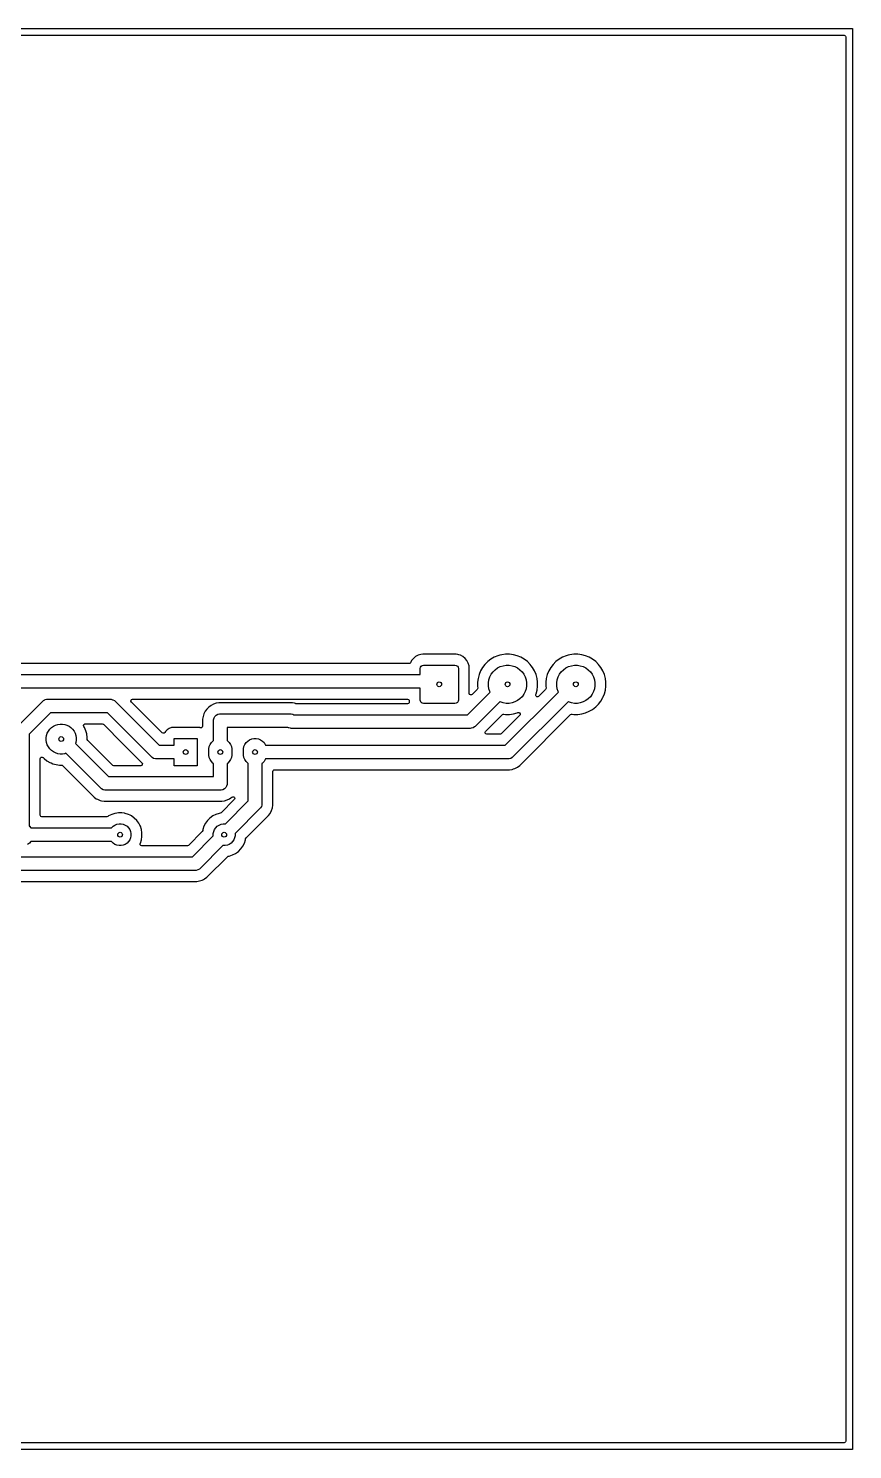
# Model space of a CAD drawing. Header units: millimetres. Extents: x 20 to 124, y -124 to -20.
# Drawn here: x 63.7 to 124, y -124 to -20 of the extents above; entities that cross this region are included whole.
import ezdxf

# ---------------------------------------------------------------- set-up
doc = ezdxf.new("R2010")
doc.units = ezdxf.units.MM
doc.layers.add('BLACK', color=7, linetype='CONTINUOUS')
doc.layers.add('WHITE', color=7, linetype='CONTINUOUS')

msp = doc.modelspace()

# ---------------------------------------------------------------- linework, layer by layer
at = {"layer": 'BLACK', "linetype": 'CONTINUOUS'}
for p, q in [((20.6245, -20.5005), (123.3755, -20.5005)), ((123.3755, -20.5005), (123.442539, -20.520185)), ((123.442539, -20.520185), (123.488294, -20.572989)), ((123.488294, -20.572989), (123.4995, -20.6245)), ((123.4995, -20.6245), (123.4995, -123.3755)), ((91.517807, -66.4846), (60.021248, -66.4846)), ((91.578203, -66.468898), (91.517807, -66.4846)), ((91.627165, -66.419053), (91.578203, -66.468898)), ((91.712313, -66.259751), (91.627165, -66.419053)), ((91.712315, -66.259749), (91.712313, -66.259751)), ((91.843589, -66.099789), (91.712315, -66.259749)), ((92.003549, -65.968515), (91.843589, -66.099789)), ((92.003551, -65.968513), (92.003549, -65.968515)), ((92.186041, -65.87097), (92.003551, -65.968513)), ((92.384068, -65.810899), (92.186041, -65.87097)), ((92.538397, -65.7957), (92.384068, -65.810899)), ((94.941603, -65.7957), (92.538397, -65.7957)), ((94.941607, -65.7957), (94.941603, -65.7957)), ((94.98522, -65.799995), (94.941607, -65.7957)), ((95.095933, -65.810899), (94.98522, -65.799995)), ((95.095933, -65.8109), (95.095931, -65.810899)), ((95.095931, -65.810899), (95.095933, -65.810899)), ((95.169937, -65.833349), (95.095933, -65.8109)), ((95.293958, -65.87097), (95.169937, -65.833349)), ((95.476448, -65.968513), (95.293958, -65.87097)), ((95.47645, -65.968515), (95.476448, -65.968513)), ((95.63641, -66.099789), (95.47645, -65.968515)), ((95.767684, -66.259749), (95.63641, -66.099789)), ((95.767686, -66.259751), (95.767684, -66.259749)), ((95.865229, -66.442241), (95.767686, -66.259751)), ((95.865229, -66.442243), (95.865229, -66.442241)), ((95.865231, -66.442246), (95.865229, -66.442243)), ((95.9253, -66.640267), (95.865231, -66.442246)), ((97.082024, -66.542197), (96.906431, -66.771035)), ((97.08203, -66.54219), (97.082024, -66.542197)), ((97.28599, -66.33823), (97.08203, -66.54219)), ((97.285997, -66.338224), (97.28599, -66.33823)), ((97.514835, -66.162631), (97.285997, -66.338224)), ((97.514851, -66.16262), (97.514835, -66.162631)), ((97.764647, -66.018399), (97.514851, -66.16262)), ((97.764663, -66.018391), (97.764647, -66.018399)), ((98.031139, -65.908014), (97.764663, -66.018391)), ((98.031155, -65.908009), (98.031139, -65.908014)), ((98.169387, -65.87097), (98.031155, -65.908009)), ((98.309783, -65.833351), (98.169387, -65.87097)), ((98.309786, -65.83335), (98.309783, -65.833351)), ((98.309793, -65.833349), (98.309786, -65.83335)), ((98.595761, -65.795701), (98.309793, -65.833349)), ((98.595766, -65.7957), (98.595761, -65.795701)), ((98.595772, -65.7957), (98.595766, -65.7957)), ((98.884228, -65.7957), (98.595772, -65.7957)), ((98.884233, -65.7957), (98.884228, -65.7957)), ((98.884238, -65.795701), (98.884233, -65.7957)), ((99.170206, -65.833349), (98.884238, -65.795701)), ((99.170211, -65.83335), (99.170206, -65.833349)), ((99.170217, -65.833351), (99.170211, -65.83335)), ((99.448845, -65.908009), (99.170217, -65.833351)), ((99.448848, -65.90801), (99.448845, -65.908009)), ((99.44886, -65.908014), (99.448848, -65.90801)), ((99.715336, -66.018391), (99.44886, -65.908014)), ((99.715352, -66.018399), (99.715336, -66.018391)), ((99.965148, -66.16262), (99.715352, -66.018399)), ((99.965151, -66.162622), (99.965148, -66.16262)), ((99.965156, -66.162625), (99.965151, -66.162622)), ((99.965162, -66.162629), (99.965156, -66.162625)), ((99.965164, -66.162631), (99.965162, -66.162629)), ((100.194002, -66.338224), (99.965164, -66.162631)), ((100.194009, -66.33823), (100.194002, -66.338224)), ((100.397969, -66.54219), (100.194009, -66.33823)), ((100.397975, -66.542197), (100.397969, -66.54219)), ((100.473227, -66.640268), (100.397975, -66.542197)), ((102.082024, -66.542197), (101.906431, -66.771035)), ((102.08203, -66.54219), (102.082024, -66.542197)), ((102.28599, -66.33823), (102.08203, -66.54219)), ((102.285997, -66.338224), (102.28599, -66.33823)), ((102.514835, -66.162631), (102.285997, -66.338224)), ((102.514851, -66.16262), (102.514835, -66.162631)), ((102.764647, -66.018399), (102.514851, -66.16262)), ((102.764663, -66.018391), (102.764647, -66.018399)), ((103.031139, -65.908014), (102.764663, -66.018391)), ((103.031155, -65.908009), (103.031139, -65.908014)), ((103.169387, -65.87097), (103.031155, -65.908009)), ((103.309783, -65.833351), (103.169387, -65.87097)), ((103.309786, -65.83335), (103.309783, -65.833351)), ((103.309793, -65.833349), (103.309786, -65.83335)), ((103.595761, -65.795701), (103.309793, -65.833349)), ((103.595766, -65.7957), (103.595761, -65.795701)), ((103.595772, -65.7957), (103.595766, -65.7957)), ((103.884228, -65.7957), (103.595772, -65.7957)), ((103.884233, -65.7957), (103.884228, -65.7957)), ((103.884238, -65.795701), (103.884233, -65.7957)), ((104.170206, -65.833349), (103.884238, -65.795701)), ((104.170211, -65.83335), (104.170206, -65.833349)), ((104.170217, -65.833351), (104.170211, -65.83335)), ((104.448845, -65.908009), (104.170217, -65.833351)), ((104.448848, -65.90801), (104.448845, -65.908009)), ((104.44886, -65.908014), (104.448848, -65.90801)), ((104.715336, -66.018391), (104.44886, -65.908014)), ((104.715352, -66.018399), (104.715336, -66.018391)), ((104.965148, -66.16262), (104.715352, -66.018399)), ((104.965151, -66.162622), (104.965148, -66.16262)), ((104.965156, -66.162625), (104.965151, -66.162622)), ((104.965162, -66.162629), (104.965156, -66.162625)), ((104.965164, -66.162631), (104.965162, -66.162629)), ((105.194002, -66.338224), (104.965164, -66.162631)), ((105.194009, -66.33823), (105.194002, -66.338224)), ((105.397969, -66.54219), (105.194009, -66.33823)), ((105.397975, -66.542197), (105.397969, -66.54219)), ((105.473227, -66.640268), (105.397975, -66.542197)), ((60.1236, -67.2851), (92.34, -67.2851)), ((92.34, -66.846201), (92.35903, -66.75053)), ((92.34, -67.2851), (92.34, -66.846201)), ((92.35903, -66.75053), (92.413224, -66.669424)), ((92.413224, -66.669424), (92.49433, -66.61523)), ((92.49433, -66.61523), (92.590002, -66.596201)), ((92.590002, -66.596201), (94.889999, -66.5962)), ((94.889999, -66.5962), (94.98567, -66.61523)), ((94.98567, -66.61523), (95.066776, -66.669424)), ((95.066776, -66.669424), (95.12097, -66.75053)), ((95.12097, -66.75053), (95.139999, -66.846202)), ((95.139999, -66.846202), (95.14, -69.146199)), ((95.938179, -66.771044), (95.9253, -66.640267)), ((95.940499, -66.794597), (95.938179, -66.771044)), ((95.940499, -68.657153), (95.940499, -66.794597)), ((96.577149, -67.565993), (96.539501, -67.851961)), ((96.577152, -67.56598), (96.577149, -67.565993)), ((96.651809, -67.287355), (96.577152, -67.56598)), ((96.651814, -67.287339), (96.651809, -67.287355)), ((96.762191, -67.020863), (96.651814, -67.287339)), ((96.762199, -67.020847), (96.762191, -67.020863)), ((96.90642, -66.771051), (96.762199, -67.020847)), ((96.906431, -66.771035), (96.90642, -66.771051)), ((97.378682, -67.669376), (97.446569, -67.460443)), ((97.446569, -67.460443), (97.546304, -67.264702)), ((97.546304, -67.264702), (97.675432, -67.086973)), ((97.675432, -67.086973), (97.830773, -66.931632)), ((97.830773, -66.931632), (98.008502, -66.802504)), ((98.008502, -66.802504), (98.204243, -66.702769)), ((98.204243, -66.702769), (98.413176, -66.634882)), ((98.413176, -66.634882), (98.630157, -66.600516)), ((98.630157, -66.600516), (98.849843, -66.600516)), ((98.849843, -66.600516), (99.066824, -66.634882)), ((99.066824, -66.634882), (99.275757, -66.702769)), ((99.275757, -66.702769), (99.471498, -66.802504)), ((99.471498, -66.802504), (99.649227, -66.931632)), ((99.649227, -66.931632), (99.804568, -67.086973)), ((99.804568, -67.086973), (99.933696, -67.264702)), ((99.933696, -67.264702), (100.033431, -67.460443)), ((100.033431, -67.460443), (100.101318, -67.669376)), ((100.573575, -66.771044), (100.473227, -66.640268)), ((100.573579, -66.771051), (100.573575, -66.771044)), ((100.7178, -67.020847), (100.573579, -66.771051)), ((100.717808, -67.020863), (100.7178, -67.020847)), ((100.828185, -67.287339), (100.717808, -67.020863)), ((100.828186, -67.287345), (100.828185, -67.287339)), ((100.828191, -67.287355), (100.828186, -67.287345)), ((100.902849, -67.565983), (100.828191, -67.287355)), ((100.9405, -67.851972), (100.902849, -67.565983)), ((101.577149, -67.565993), (101.539501, -67.851961)), ((101.577152, -67.56598), (101.577149, -67.565993)), ((101.651809, -67.287355), (101.577152, -67.56598)), ((101.651814, -67.287339), (101.651809, -67.287355)), ((101.762191, -67.020863), (101.651814, -67.287339)), ((101.762199, -67.020847), (101.762191, -67.020863)), ((101.90642, -66.771051), (101.762199, -67.020847)), ((101.906431, -66.771035), (101.90642, -66.771051)), ((102.378682, -67.669376), (102.446569, -67.460443)), ((102.446569, -67.460443), (102.546304, -67.264702)), ((102.546304, -67.264702), (102.675432, -67.086973)), ((102.675432, -67.086973), (102.830773, -66.931632)), ((102.830773, -66.931632), (103.008502, -66.802504)), ((103.008502, -66.802504), (103.204243, -66.702769)), ((103.204243, -66.702769), (103.413176, -66.634882)), ((103.413176, -66.634882), (103.630157, -66.600516)), ((103.630157, -66.600516), (103.849843, -66.600516)), ((103.849843, -66.600516), (104.066824, -66.634882)), ((104.066824, -66.634882), (104.275757, -66.702769)), ((104.275757, -66.702769), (104.471498, -66.802504)), ((104.471498, -66.802504), (104.649227, -66.931632)), ((104.649227, -66.931632), (104.804568, -67.086973)), ((104.804568, -67.086973), (104.933696, -67.264702)), ((104.933696, -67.264702), (105.033431, -67.460443)), ((105.033431, -67.460443), (105.101318, -67.669376)), ((105.573575, -66.771044), (105.473227, -66.640268)), ((105.573579, -66.771051), (105.573575, -66.771044)), ((105.7178, -67.020847), (105.573579, -66.771051)), ((105.717808, -67.020863), (105.7178, -67.020847)), ((105.828185, -67.287339), (105.717808, -67.020863)), ((105.828186, -67.287345), (105.828185, -67.287339)), ((105.828191, -67.287355), (105.828186, -67.287345)), ((105.902849, -67.565983), (105.828191, -67.287355)), ((105.9405, -67.851972), (105.902849, -67.565983)), ((92.340001, -68.2851), (60.330707, -68.2851)), ((92.340001, -69.146198), (92.340001, -68.2851)), ((95.807594, -70.2215), (97.463637, -68.565455)), ((96.521515, -68.375498), (96.15218, -68.744834)), ((96.546007, -68.340667), (96.521515, -68.375498)), ((96.539501, -67.851961), (96.5395, -67.851978)), ((96.5395, -67.851978), (96.5395, -68.140421)), ((96.5395, -68.140421), (96.539501, -68.140438)), ((96.539501, -68.140438), (96.556773, -68.271632)), ((96.556773, -68.271632), (96.546007, -68.340667)), ((97.344316, -67.886357), (97.378682, -67.669376)), ((97.344316, -68.106043), (97.344316, -67.886357)), ((97.378682, -68.323024), (97.344316, -68.106043)), ((97.446569, -68.531957), (97.378682, -68.323024)), ((97.463637, -68.565455), (97.446569, -68.531957)), ((98.575394, -72.4537), (102.463637, -68.565455)), ((100.033431, -68.531957), (99.933696, -68.727698)), ((100.101318, -68.323024), (100.033431, -68.531957)), ((100.101318, -67.669376), (100.135684, -67.886357)), ((100.135684, -68.106043), (100.101318, -68.323024)), ((100.135684, -67.886357), (100.135684, -68.106043)), ((100.828191, -68.705045), (100.902849, -68.426417)), ((100.902849, -68.426417), (100.9405, -68.140428)), ((100.9405, -68.140428), (100.9405, -67.851972)), ((101.521515, -68.375499), (101.011764, -68.88525)), ((101.546007, -68.340668), (101.521515, -68.375499)), ((101.539501, -67.851961), (101.5395, -67.851978)), ((101.5395, -67.851978), (101.5395, -68.140421)), ((101.5395, -68.140421), (101.539501, -68.140438)), ((101.539501, -68.140438), (101.556773, -68.271633)), ((101.556773, -68.271633), (101.546007, -68.340668)), ((102.344316, -67.886357), (102.378682, -67.669376)), ((102.344316, -68.106043), (102.344316, -67.886357)), ((102.378682, -68.323024), (102.344316, -68.106043)), ((102.446569, -68.531957), (102.378682, -68.323024)), ((102.463637, -68.565455), (102.446569, -68.531957)), ((105.033431, -68.531957), (104.933696, -68.727698)), ((105.101318, -68.323024), (105.033431, -68.531957)), ((105.101318, -67.669376), (105.135684, -67.886357)), ((105.135684, -68.106043), (105.101318, -68.323024)), ((105.135684, -67.886357), (105.135684, -68.106043)), ((105.828191, -68.705045), (105.902849, -68.426417)), ((105.902849, -68.426417), (105.9405, -68.140428)), ((105.9405, -68.140428), (105.9405, -67.851972)), ((62.871447, -71.075947), (64.711347, -69.236046)), ((64.711347, -69.236046), (64.760511, -69.19293)), ((64.760511, -69.19293), (64.760519, -69.192923)), ((64.760519, -69.192923), (64.873558, -69.12766)), ((64.873558, -69.12766), (64.900201, -69.12052)), ((64.900201, -69.12052), (64.999637, -69.093877)), ((64.999637, -69.093877), (64.999652, -69.093877)), ((64.999652, -69.093877), (65.0649, -69.0896)), ((65.0649, -69.0896), (69.6592, -69.0896)), ((69.6592, -69.0896), (69.724448, -69.093877)), ((69.724448, -69.093877), (69.724463, -69.093877)), ((69.724463, -69.093877), (69.829116, -69.121919)), ((69.829116, -69.121919), (69.850542, -69.12766)), ((69.850542, -69.12766), (69.963581, -69.192923)), ((69.963581, -69.192923), (69.963596, -69.192938)), ((69.963596, -69.192938), (70.012753, -69.236047)), ((70.012753, -69.236047), (73.230407, -72.4537)), ((71.172581, -69.235958), (71.177565, -69.166266)), ((71.206066, -69.297281), (71.172581, -69.235958)), ((71.177565, -69.166266), (71.219437, -69.110333)), ((73.45598, -71.547196), (71.206066, -69.297281)), ((71.219437, -69.110333), (71.284901, -69.085916)), ((71.284901, -69.085916), (71.293747, -69.0856)), ((71.293747, -69.0856), (91.416063, -69.0856)), ((76.867786, -69.660028), (76.723028, -69.804786)), ((77.033386, -69.539715), (76.867786, -69.660028)), ((77.215776, -69.446781), (77.033386, -69.539715)), ((77.410465, -69.383522), (77.215776, -69.446781)), ((77.600065, -69.353493), (77.410465, -69.383522)), ((77.612648, -69.3515), (77.600065, -69.353493)), ((77.817352, -69.3515), (77.612648, -69.3515)), ((82.941652, -69.3515), (77.817352, -69.3515)), ((82.98852, -69.358923), (82.941652, -69.3515)), ((83.143832, -69.383522), (82.98852, -69.358923)), ((83.21317, -69.406051), (83.143832, -69.383522)), ((83.213171, -69.406052), (83.21317, -69.406051)), ((83.240498, -69.414931), (83.213171, -69.406052)), ((83.275275, -69.420949), (83.240498, -69.414931)), ((83.276485, -69.42063), (83.275275, -69.420949)), ((83.278816, -69.421), (83.276485, -69.42063)), ((91.42467, -69.421), (83.278816, -69.421)), ((91.416063, -69.0856), (91.483102, -69.105285)), ((91.486988, -69.404203), (91.42467, -69.421)), ((91.483102, -69.105285), (91.528857, -69.158089)), ((91.535053, -69.353493), (91.486988, -69.404203)), ((91.528857, -69.158089), (91.539466, -69.197447)), ((91.548073, -69.284847), (91.535053, -69.353493)), ((91.539466, -69.197447), (91.539501, -69.197802)), ((91.539501, -69.197802), (91.539501, -69.197806)), ((91.539501, -69.197806), (91.541821, -69.221364)), ((91.541821, -69.221364), (91.548073, -69.284847)), ((92.35903, -69.24187), (92.340001, -69.146198)), ((92.413224, -69.322976), (92.35903, -69.24187)), ((92.49433, -69.37717), (92.413224, -69.322976)), ((92.590001, -69.3962), (92.49433, -69.37717)), ((94.889998, -69.396199), (92.590001, -69.3962)), ((94.98567, -69.37717), (94.889998, -69.396199)), ((95.066776, -69.322976), (94.98567, -69.37717)), ((95.12097, -69.24187), (95.066776, -69.322976)), ((95.14, -69.146199), (95.12097, -69.24187)), ((95.940815, -68.665999), (95.940499, -68.657153)), ((95.965232, -68.731464), (95.940815, -68.665999)), ((96.021166, -68.773335), (95.965232, -68.731464)), ((96.090857, -68.778319), (96.021166, -68.773335)), ((96.15218, -68.744834), (96.090857, -68.778319)), ((98.170744, -69.272562), (96.368253, -71.075053)), ((98.204243, -69.289631), (98.170744, -69.272562)), ((98.413176, -69.357518), (98.204243, -69.289631)), ((98.630157, -69.391884), (98.413176, -69.357518)), ((98.849843, -69.391884), (98.630157, -69.391884)), ((99.066824, -69.357518), (98.849843, -69.391884)), ((99.275757, -69.289631), (99.066824, -69.357518)), ((103.170744, -69.272562), (99.136053, -73.307253)), ((99.471498, -69.189896), (99.275757, -69.289631)), ((99.649227, -69.060768), (99.471498, -69.189896)), ((99.804568, -68.905427), (99.649227, -69.060768)), ((99.933696, -68.727698), (99.804568, -68.905427)), ((100.800399, -68.806415), (100.809522, -68.750116)), ((100.824816, -68.871879), (100.800399, -68.806415)), ((100.809522, -68.750116), (100.828187, -68.705054)), ((100.880749, -68.913751), (100.824816, -68.871879)), ((100.828187, -68.705054), (100.828191, -68.705045)), ((100.950441, -68.918735), (100.880749, -68.913751)), ((101.011764, -68.88525), (100.950441, -68.918735)), ((103.204243, -69.289631), (103.170744, -69.272562)), ((103.413176, -69.357518), (103.204243, -69.289631)), ((103.630157, -69.391884), (103.413176, -69.357518)), ((103.849843, -69.391884), (103.630157, -69.391884)), ((104.066824, -69.357518), (103.849843, -69.391884)), ((104.275757, -69.289631), (104.066824, -69.357518)), ((104.471498, -69.189896), (104.275757, -69.289631)), ((104.649227, -69.060768), (104.471498, -69.189896)), ((104.804568, -68.905427), (104.649227, -69.060768)), ((104.933696, -68.727698), (104.804568, -68.905427)), ((104.965156, -69.829775), (105.194004, -69.654174)), ((105.194004, -69.654174), (105.397974, -69.450204)), ((105.397974, -69.450204), (105.573575, -69.221356)), ((105.573575, -69.221356), (105.717804, -68.971545)), ((105.717804, -68.971545), (105.739679, -68.918735)), ((105.739679, -68.918735), (105.828185, -68.70506)), ((105.828185, -68.70506), (105.828187, -68.705054)), ((105.828187, -68.705054), (105.828191, -68.705045)), ((65.272007, -70.0896), (63.725, -71.636606)), ((69.452094, -70.0896), (65.272007, -70.0896)), ((72.669747, -73.307254), (69.452094, -70.0896)), ((76.446522, -70.347465), (76.4145, -70.549648)), ((76.4145, -70.549648), (76.4145, -71.067137)), ((76.509781, -70.152776), (76.446522, -70.347465)), ((76.602715, -69.970386), (76.509781, -70.152776)), ((76.723028, -69.804786), (76.602715, -69.970386)), ((77.215, -70.652), (77.219278, -70.586737)), ((77.215, -72.120425), (77.215, -70.652)), ((77.219278, -70.586737), (77.25306, -70.460658)), ((77.25306, -70.460658), (77.318323, -70.347619)), ((77.318323, -70.347619), (77.410619, -70.255323)), ((77.410619, -70.255323), (77.523658, -70.19006)), ((77.523658, -70.19006), (77.649737, -70.156278)), ((77.649737, -70.156278), (77.715, -70.152)), ((77.715, -70.152), (82.8393, -70.152)), ((82.8393, -70.152), (82.904548, -70.156277)), ((82.904548, -70.156277), (82.904563, -70.156277)), ((82.904563, -70.156277), (83.030642, -70.19006)), ((83.030642, -70.19006), (83.085098, -70.2215)), ((83.085098, -70.2215), (95.807594, -70.2215)), ((97.422185, -71.1532), (98.360702, -70.214681)), ((99.62905, -70.267964), (98.280134, -71.616881)), ((98.360702, -70.214681), (98.422023, -70.181198)), ((98.422023, -70.181198), (98.464561, -70.179425)), ((98.464561, -70.179425), (98.595772, -70.1967)), ((98.595772, -70.1967), (98.595779, -70.1967)), ((98.595779, -70.1967), (98.884221, -70.1967)), ((98.884221, -70.1967), (98.884228, -70.1967)), ((98.884228, -70.1967), (99.170217, -70.159049)), ((99.170217, -70.159049), (99.448845, -70.084391)), ((99.448845, -70.084391), (99.493916, -70.065721)), ((99.493916, -70.065721), (99.563385, -70.058253)), ((99.563385, -70.058253), (99.625864, -70.089528)), ((99.625864, -70.089528), (99.661517, -70.149616)), ((99.659024, -70.219442), (99.62905, -70.267964)), ((99.629719, -73.945666), (103.360701, -70.214681)), ((99.661517, -70.149616), (99.659024, -70.219442)), ((103.360701, -70.214681), (103.422022, -70.181198)), ((103.422022, -70.181198), (103.46456, -70.179425)), ((103.46456, -70.179425), (103.595772, -70.1967)), ((103.595772, -70.1967), (103.595779, -70.1967)), ((103.595779, -70.1967), (103.884221, -70.1967)), ((103.884221, -70.1967), (103.884228, -70.1967)), ((103.884228, -70.1967), (104.170217, -70.159049)), ((104.170217, -70.159049), (104.448845, -70.084391)), ((104.448845, -70.084391), (104.448857, -70.084385)), ((104.448857, -70.084385), (104.44886, -70.084385)), ((104.44886, -70.084385), (104.715336, -69.974008)), ((104.715336, -69.974008), (104.715339, -69.974006)), ((104.715339, -69.974006), (104.715345, -69.974004)), ((104.715345, -69.974004), (104.965156, -69.829775)), ((63.725, -71.636606), (63.725, -78.38027)), ((64.968391, -71.917395), (64.995393, -71.74691)), ((64.995393, -71.74691), (65.048733, -71.582748)), ((65.048733, -71.582748), (65.127096, -71.428952)), ((65.127096, -71.428952), (65.228553, -71.289307)), ((65.228553, -71.289307), (65.350607, -71.167253)), ((65.350607, -71.167253), (65.490252, -71.065796)), ((65.490252, -71.065796), (65.644048, -70.987433)), ((65.644048, -70.987433), (65.80821, -70.934093)), ((65.80821, -70.934093), (65.978695, -70.907091)), ((65.978695, -70.907091), (66.151305, -70.907091)), ((66.151305, -70.907091), (66.32179, -70.934093)), ((66.32179, -70.934093), (66.485952, -70.987433)), ((66.485952, -70.987433), (66.639748, -71.065796)), ((66.639748, -71.065796), (66.779393, -71.167253)), ((66.779393, -71.167253), (66.901447, -71.289307)), ((66.901447, -71.289307), (67.002904, -71.428952)), ((67.002904, -71.428952), (67.081267, -71.582748)), ((67.081267, -71.582748), (67.134607, -71.74691)), ((67.134607, -71.74691), (67.161609, -71.917395)), ((67.707486, -71.008199), (67.730339, -70.942172)), ((67.723958, -71.076099), (67.707486, -71.008199)), ((67.773164, -71.161327), (67.723958, -71.076099)), ((67.730339, -70.942172), (67.785261, -70.898982)), ((67.773164, -71.161328), (67.773164, -71.161327)), ((67.773169, -71.161338), (67.773164, -71.161328)), ((67.776066, -71.168332), (67.773169, -71.161338)), ((67.868502, -71.391493), (67.776066, -71.168332)), ((67.785261, -70.898982), (67.831346, -70.8901)), ((67.831346, -70.8901), (69.069153, -70.8901)), ((67.932982, -71.632135), (67.868502, -71.391493)), ((67.9655, -71.879135), (67.932982, -71.632135)), ((69.069153, -70.8901), (69.136192, -70.909785)), ((69.136192, -70.909785), (69.156834, -70.926419)), ((69.156834, -70.926419), (70.573081, -72.342666)), ((73.463417, -71.55405), (73.45598, -71.547196)), ((73.527265, -71.582426), (73.463417, -71.55405)), ((73.596319, -71.571779), (73.527265, -71.582426)), ((73.648654, -71.525488), (73.596319, -71.571779)), ((73.695182, -71.45144), (73.648654, -71.525488)), ((73.695184, -71.451437), (73.695182, -71.45144)), ((73.822737, -71.323884), (73.695184, -71.451437)), ((73.975476, -71.227911), (73.822737, -71.323884)), ((74.145745, -71.168331), (73.975476, -71.227911)), ((74.14575, -71.16833), (74.145745, -71.168331)), ((74.280039, -71.1532), (74.14575, -71.16833)), ((74.280046, -71.1532), (74.280039, -71.1532)), ((76.069954, -71.1532), (74.280046, -71.1532)), ((76.06996, -71.1532), (76.069954, -71.1532)), ((76.204249, -71.16833), (76.06996, -71.1532)), ((76.20426, -71.168333), (76.204249, -71.16833)), ((76.249547, -71.184179), (76.20426, -71.168333)), ((76.272853, -71.189875), (76.249547, -71.184179)), ((76.342011, -71.179931), (76.272853, -71.189875)), ((76.394815, -71.134176), (76.342011, -71.179931)), ((76.4145, -71.067137), (76.394815, -71.134176)), ((82.663002, -71.152), (78.215, -71.152)), ((78.215, -71.152), (78.215, -72.120425)), ((82.71138, -71.179931), (82.663002, -71.152)), ((82.717458, -71.18344), (82.71138, -71.179931)), ((82.843537, -71.217223), (82.717458, -71.18344)), ((82.843552, -71.217223), (82.843537, -71.217223)), ((82.9088, -71.2215), (82.843552, -71.217223)), ((96.0147, -71.2215), (82.9088, -71.2215)), ((96.079948, -71.217223), (96.0147, -71.2215)), ((96.079963, -71.217223), (96.079948, -71.217223)), ((96.206042, -71.18344), (96.079963, -71.217223)), ((96.21212, -71.179931), (96.206042, -71.18344)), ((96.319081, -71.118177), (96.21212, -71.179931)), ((96.319096, -71.118161), (96.319081, -71.118177)), ((96.368253, -71.075053), (96.319096, -71.118161)), ((97.098809, -71.511553), (97.127834, -71.447997)), ((97.108753, -71.580711), (97.098809, -71.511553)), ((97.154508, -71.633515), (97.108753, -71.580711)), ((97.127834, -71.447997), (97.133866, -71.441519)), ((97.133866, -71.441519), (97.422185, -71.1532)), ((97.221547, -71.6532), (97.154508, -71.633515)), ((98.192453, -71.6532), (97.221547, -71.6532)), ((98.218811, -71.650366), (98.192453, -71.6532)), ((98.280134, -71.616881), (98.218811, -71.650366)), ((64.968391, -72.090005), (64.968391, -71.917395)), ((64.995393, -72.26049), (64.968391, -72.090005)), ((65.048733, -72.424652), (64.995393, -72.26049)), ((65.127096, -72.578448), (65.048733, -72.424652)), ((65.228553, -72.718093), (65.127096, -72.578448)), ((65.350607, -72.840147), (65.228553, -72.718093)), ((67.134607, -72.26049), (67.108682, -72.340276)), ((67.108682, -72.340276), (69.523807, -74.7554)), ((67.161609, -72.090005), (67.134607, -72.26049)), ((67.161609, -71.917395), (67.161609, -72.090005)), ((67.9655, -71.879141), (67.9655, -71.879135)), ((67.9655, -72.013653), (67.9655, -71.879141)), ((67.968334, -72.040011), (67.9655, -72.013653)), ((68.001819, -72.101334), (67.968334, -72.040011)), ((69.819066, -73.918581), (68.001819, -72.101334)), ((70.573081, -72.342666), (71.973635, -73.743219)), ((73.230407, -72.4537), (74.325, -72.4537)), ((74.325, -72.4537), (74.325, -71.9537)), ((74.325, -71.9537), (76.025, -71.9537)), ((76.025, -71.9537), (76.025, -73.9537)), ((76.865, -72.8037), (76.869093, -72.720385)), ((76.869093, -72.720385), (76.901601, -72.556958)), ((76.901601, -72.556958), (76.965367, -72.403013)), ((76.965367, -72.403013), (77.057941, -72.264466)), ((77.057941, -72.264466), (77.175766, -72.146641)), ((77.175766, -72.146641), (77.215, -72.120425)), ((78.215, -72.120425), (78.254234, -72.146641)), ((78.254234, -72.146641), (78.372059, -72.264466)), ((78.372059, -72.264466), (78.464633, -72.403013)), ((78.464633, -72.403013), (78.528399, -72.556958)), ((78.528399, -72.556958), (78.560907, -72.720385)), ((78.560907, -72.720385), (78.565, -72.8037)), ((79.405, -72.8037), (79.409093, -72.720385)), ((79.409093, -72.720385), (79.441601, -72.556958)), ((79.441601, -72.556958), (79.505367, -72.403013)), ((79.505367, -72.403013), (79.597941, -72.264466)), ((79.597941, -72.264466), (79.715766, -72.146641)), ((79.715766, -72.146641), (79.854313, -72.054067)), ((79.854313, -72.054067), (80.008258, -71.990301)), ((80.008258, -71.990301), (80.171685, -71.957793)), ((80.171685, -71.957793), (80.338315, -71.957793)), ((80.338315, -71.957793), (80.501742, -71.990301)), ((80.501742, -71.990301), (80.655687, -72.054067)), ((80.655687, -72.054067), (80.794234, -72.146641)), ((80.794234, -72.146641), (80.912059, -72.264466)), ((80.912059, -72.264466), (81.004633, -72.403013)), ((81.004633, -72.403013), (81.025628, -72.4537)), ((81.025628, -72.4537), (98.575394, -72.4537)), ((64.5255, -73.451277), (64.545185, -73.384238)), ((64.5255, -77.5792), (64.5255, -73.451277)), ((64.545185, -73.384238), (64.597989, -73.338483)), ((64.597989, -73.338483), (64.667147, -73.328539)), ((64.667147, -73.328539), (64.730703, -73.357564)), ((64.730703, -73.357564), (64.737181, -73.363596)), ((64.737181, -73.363596), (64.809218, -73.435633)), ((64.809218, -73.435633), (64.809225, -73.435639)), ((64.809225, -73.435639), (65.006873, -73.587299)), ((65.006873, -73.587299), (65.222623, -73.711862)), ((65.222623, -73.711862), (65.222638, -73.711869)), ((65.222638, -73.711869), (65.321825, -73.752953)), ((65.321825, -73.752953), (65.452793, -73.807202)), ((65.490252, -72.941604), (65.350607, -72.840147)), ((65.452793, -73.807202), (65.693435, -73.871682)), ((65.644048, -73.019967), (65.490252, -72.941604)), ((65.80821, -73.073307), (65.644048, -73.019967)), ((65.978695, -73.100309), (65.80821, -73.073307)), ((66.151305, -73.100309), (65.978695, -73.100309)), ((66.32179, -73.073307), (66.151305, -73.100309)), ((66.401576, -73.047382), (66.32179, -73.073307)), ((68.963146, -75.608953), (66.401576, -73.047382)), ((71.973635, -73.743219), (72.00712, -73.804542)), ((72.00712, -73.804542), (72.002136, -73.874234)), ((72.718903, -73.350361), (72.669747, -73.307254)), ((72.718919, -73.350377), (72.718903, -73.350361)), ((72.831958, -73.41564), (72.718919, -73.350377)), ((72.958037, -73.449423), (72.831958, -73.41564)), ((72.958052, -73.449423), (72.958037, -73.449423)), ((73.0233, -73.4537), (72.958052, -73.449423)), ((74.325, -73.4537), (73.0233, -73.4537)), ((74.325, -73.9537), (74.325, -73.4537)), ((76.865, -73.1037), (76.865, -72.8037)), ((76.869093, -73.187015), (76.865, -73.1037)), ((76.901601, -73.350442), (76.869093, -73.187015)), ((76.965367, -73.504387), (76.901601, -73.350442)), ((77.057941, -73.642934), (76.965367, -73.504387)), ((77.175766, -73.760759), (77.057941, -73.642934)), ((77.215, -73.786974), (77.175766, -73.760759)), ((77.215, -74.7554), (77.215, -73.786974)), ((78.254234, -73.760759), (78.215, -73.786974)), ((78.215, -73.786974), (78.215, -75.2554)), ((78.372059, -73.642934), (78.254234, -73.760759)), ((78.464633, -73.504387), (78.372059, -73.642934)), ((78.528399, -73.350442), (78.464633, -73.504387)), ((78.560907, -73.187015), (78.528399, -73.350442)), ((78.565, -73.1037), (78.560907, -73.187015)), ((78.565, -72.8037), (78.565, -73.1037)), ((79.405, -73.1037), (79.405, -72.8037)), ((79.409093, -73.187015), (79.405, -73.1037)), ((79.441601, -73.350442), (79.409093, -73.187015)), ((79.505367, -73.504387), (79.441601, -73.350442)), ((79.597941, -73.642934), (79.505367, -73.504387)), ((79.715766, -73.760759), (79.597941, -73.642934)), ((79.755, -73.786974), (79.715766, -73.760759)), ((79.755, -76.536593), (79.755, -73.786974)), ((80.794234, -73.760759), (80.755, -73.786974)), ((80.755, -73.786974), (80.755, -76.7437)), ((80.912059, -73.642934), (80.794234, -73.760759)), ((81.004633, -73.504387), (80.912059, -73.642934)), ((81.025628, -73.4537), (81.004633, -73.504387)), ((98.7825, -73.4537), (81.025628, -73.4537)), ((98.847748, -73.449423), (98.7825, -73.4537)), ((98.847763, -73.449423), (98.847748, -73.449423)), ((98.973842, -73.41564), (98.847763, -73.449423)), ((99.086881, -73.350377), (98.973842, -73.41564)), ((99.086896, -73.350361), (99.086881, -73.350377)), ((99.136053, -73.307253), (99.086896, -73.350361)), ((65.693435, -73.871682), (65.940435, -73.9042)), ((65.940435, -73.9042), (66.074953, -73.9042)), ((66.074953, -73.9042), (66.141992, -73.923885)), ((66.141992, -73.923885), (66.162634, -73.940519)), ((66.162634, -73.940519), (68.469481, -76.247366)), ((69.523807, -74.7554), (77.215, -74.7554)), ((69.839708, -73.935215), (69.819066, -73.918581)), ((69.906747, -73.9549), (69.839708, -73.935215)), ((71.885954, -73.9549), (69.906747, -73.9549)), ((71.8948, -73.954584), (71.885954, -73.9549)), ((71.960264, -73.930167), (71.8948, -73.954584)), ((72.002136, -73.874234), (71.960264, -73.930167)), ((76.025, -73.9537), (74.325, -73.9537)), ((81.5555, -74.3782), (81.575185, -74.311161)), ((81.5555, -76.641348), (81.5555, -74.3782)), ((81.575185, -74.311161), (81.627989, -74.265406)), ((81.627989, -74.265406), (81.6795, -74.2542)), ((81.6795, -74.2542), (98.884851, -74.2542)), ((98.884851, -74.2542), (98.884852, -74.2542)), ((98.884852, -74.2542), (99.087035, -74.222177)), ((99.087035, -74.222177), (99.184376, -74.190548)), ((99.184376, -74.190548), (99.281719, -74.15892)), ((99.281719, -74.15892), (99.380181, -74.108751)), ((99.380181, -74.108751), (99.464111, -74.065987)), ((99.464111, -74.065987), (99.629719, -73.945666)), ((69.01231, -75.652068), (68.963146, -75.608953)), ((69.012319, -75.652077), (69.01231, -75.652068)), ((69.125358, -75.71734), (69.012319, -75.652077)), ((69.251437, -75.751123), (69.125358, -75.71734)), ((69.251452, -75.751123), (69.251437, -75.751123)), ((69.3167, -75.7554), (69.251452, -75.751123)), ((77.715, -75.7554), (69.3167, -75.7554)), ((77.780263, -75.751122), (77.715, -75.7554)), ((77.906342, -75.71734), (77.780263, -75.751122)), ((78.019381, -75.652077), (77.906342, -75.71734)), ((78.111677, -75.559781), (78.019381, -75.652077)), ((78.17694, -75.446742), (78.111677, -75.559781)), ((78.210722, -75.320663), (78.17694, -75.446742)), ((78.215, -75.2554), (78.210722, -75.320663)), ((68.469481, -76.247366), (68.635089, -76.367687)), ((68.635089, -76.367687), (68.726285, -76.414153)), ((68.726285, -76.414153), (68.817481, -76.46062)), ((68.817481, -76.46062), (68.914823, -76.492248)), ((68.914823, -76.492248), (69.012165, -76.523877)), ((69.012165, -76.523877), (69.214348, -76.5559)), ((69.214348, -76.5559), (69.214349, -76.5559)), ((69.214349, -76.5559), (77.817351, -76.5559)), ((78.728687, -76.430827), (77.76359, -77.395923)), ((77.817351, -76.5559), (77.817352, -76.5559)), ((77.817352, -76.5559), (78.019534, -76.523877)), ((78.019534, -76.523877), (78.214219, -76.46062)), ((78.082278, -78.209315), (79.755, -76.536593)), ((78.214219, -76.46062), (78.39661, -76.367687)), ((78.39661, -76.367687), (78.472718, -76.312391)), ((78.472718, -76.312391), (78.566161, -76.244503)), ((78.566161, -76.244503), (78.567154, -76.24587)), ((78.567154, -76.24587), (78.624199, -76.22029)), ((78.624199, -76.22029), (78.693288, -76.230707)), ((78.693288, -76.230707), (78.745778, -76.276822)), ((78.74486, -76.410898), (78.728687, -76.430827)), ((78.765003, -76.343995), (78.74486, -76.410898)), ((78.745778, -76.276822), (78.765003, -76.343995)), ((80.71694, -76.935042), (80.651677, -77.048081)), ((80.740785, -76.846051), (80.71694, -76.935042)), ((80.750723, -76.808963), (80.740785, -76.846051)), ((80.755, -76.7437), (80.750723, -76.808947)), ((80.750723, -76.808947), (80.750723, -76.808963)), ((81.523477, -77.048234), (81.5555, -76.846051)), ((81.5555, -76.846051), (81.5555, -76.641348)), ((64.536706, -77.630711), (64.5255, -77.5792)), ((64.582461, -77.683515), (64.536706, -77.630711)), ((64.6495, -77.7032), (64.582461, -77.683515)), ((69.401762, -77.7032), (64.6495, -77.7032)), ((69.408842, -77.702998), (69.401762, -77.7032)), ((69.474646, -77.679518), (69.408842, -77.702998)), ((69.497801, -77.662695), (69.474646, -77.679518)), ((69.536154, -77.63483), (69.497801, -77.662695)), ((69.760616, -77.52046), (69.536154, -77.63483)), ((70.000214, -77.44261), (69.760616, -77.52046)), ((70.124626, -77.422905), (70.000214, -77.44261)), ((70.249038, -77.4032), (70.124626, -77.422905)), ((70.500962, -77.4032), (70.249038, -77.4032)), ((70.68875, -77.432943), (70.500962, -77.4032)), ((70.749785, -77.44261), (70.68875, -77.432943)), ((70.989383, -77.52046), (70.749785, -77.44261)), ((71.104665, -77.5792), (70.989383, -77.52046)), ((71.213845, -77.63483), (71.104665, -77.5792)), ((71.213847, -77.634831), (71.213845, -77.63483)), ((71.213848, -77.634832), (71.213847, -77.634831)), ((71.417649, -77.782901), (71.213848, -77.634832)), ((71.417654, -77.782905), (71.417649, -77.782901)), ((71.595794, -77.961045), (71.417654, -77.782905)), ((71.595798, -77.96105), (71.595794, -77.961045)), ((71.6755, -78.070751), (71.595798, -77.96105)), ((76.774201, -77.96105), (76.626132, -78.164851)), ((76.774205, -77.961045), (76.774201, -77.96105)), ((76.952345, -77.782905), (76.774205, -77.961045)), ((76.95235, -77.782901), (76.952345, -77.782905)), ((77.156151, -77.634832), (76.95235, -77.782901)), ((77.380618, -77.52046), (77.156151, -77.634832)), ((77.620217, -77.442609), (77.380618, -77.52046)), ((77.695309, -77.430715), (77.620217, -77.442609)), ((77.702267, -77.429408), (77.695309, -77.430715)), ((77.76359, -77.395923), (77.702267, -77.429408)), ((80.608554, -77.097253), (78.789384, -78.916421)), ((79.602758, -79.235125), (81.09515, -77.742732)), ((80.651669, -77.048088), (80.608554, -77.097253)), ((80.651677, -77.048081), (80.651669, -77.048088)), ((81.09515, -77.742732), (81.095157, -77.742727)), ((81.095157, -77.742727), (81.102217, -77.735667)), ((81.102217, -77.735667), (81.102219, -77.735666)), ((81.102219, -77.735666), (81.246966, -77.590919)), ((81.246966, -77.590919), (81.246968, -77.590915)), ((81.246968, -77.590915), (81.246971, -77.590913)), ((81.246971, -77.590913), (81.354718, -77.44261)), ((81.354718, -77.44261), (81.367287, -77.42531)), ((81.367287, -77.42531), (81.458014, -77.247248)), ((81.458014, -77.247248), (81.459919, -77.243845)), ((81.459919, -77.243845), (81.46022, -77.242919)), ((81.46022, -77.242919), (81.460221, -77.242918)), ((81.460221, -77.242918), (81.523477, -77.048234)), ((63.725, -78.38027), (63.732515, -78.385292)), ((63.732515, -78.385292), (63.843408, -78.496185)), ((63.843408, -78.496185), (63.848429, -78.5037)), ((63.848429, -78.5037), (69.751571, -78.5037)), ((69.751571, -78.5037), (69.756592, -78.496185)), ((69.756592, -78.496185), (69.867485, -78.385292)), ((69.867485, -78.385292), (69.997883, -78.298163)), ((69.997883, -78.298163), (70.142772, -78.238148)), ((70.142772, -78.238148), (70.296586, -78.207552)), ((70.296586, -78.207552), (70.453414, -78.207552)), ((70.453414, -78.207552), (70.607228, -78.238148)), ((70.607228, -78.238148), (70.752117, -78.298163)), ((70.752117, -78.298163), (70.882515, -78.385292)), ((70.882515, -78.385292), (70.993408, -78.496185)), ((70.993408, -78.496185), (71.080537, -78.626583)), ((71.080537, -78.626583), (71.140552, -78.771472)), ((71.140552, -78.771472), (71.171148, -78.925286)), ((71.171148, -78.925286), (71.171148, -79.082114)), ((71.74387, -78.164855), (71.6755, -78.070751)), ((71.816747, -78.307884), (71.74387, -78.164855)), ((71.858239, -78.389316), (71.816747, -78.307884)), ((71.858239, -78.389318), (71.858239, -78.389316)), ((71.858241, -78.389321), (71.858239, -78.389318)), ((71.93609, -78.628915), (71.858241, -78.389321)), ((71.9755, -78.877738), (71.93609, -78.628915)), ((71.9755, -79.129662), (71.9755, -78.877738)), ((76.387223, -78.772291), (75.376934, -79.782581)), ((76.392085, -78.767144), (76.387223, -78.772291)), ((76.422015, -78.70401), (76.392085, -78.767144)), ((76.433909, -78.628916), (76.422015, -78.70401)), ((76.51176, -78.389318), (76.433909, -78.628916)), ((76.626132, -78.164851), (76.51176, -78.389318)), ((77.198852, -78.925286), (77.229448, -78.771472)), ((77.198852, -79.082114), (77.198852, -78.925286)), ((77.229448, -78.771472), (77.289463, -78.626583)), ((77.289463, -78.626583), (77.376592, -78.496185)), ((77.376592, -78.496185), (77.487485, -78.385292)), ((77.487485, -78.385292), (77.617883, -78.298163)), ((77.617883, -78.298163), (77.762772, -78.238148)), ((77.762772, -78.238148), (77.916586, -78.207552)), ((77.916586, -78.207552), (78.073414, -78.207552)), ((78.073414, -78.207552), (78.082278, -78.209315)), ((78.789384, -78.916421), (78.791148, -78.925286)), ((78.791148, -78.925286), (78.791148, -79.082114)), ((63.732515, -79.622108), (63.602117, -79.709237)), ((63.843408, -79.511215), (63.732515, -79.622108)), ((63.848429, -79.5037), (63.843408, -79.511215)), ((69.751571, -79.5037), (63.848429, -79.5037)), ((69.756592, -79.511215), (69.751571, -79.5037)), ((69.867485, -79.622108), (69.756592, -79.511215)), ((69.997883, -79.709237), (69.867485, -79.622108)), ((70.142772, -79.769252), (69.997883, -79.709237)), ((70.296586, -79.799848), (70.142772, -79.769252)), ((70.453414, -79.799848), (70.296586, -79.799848)), ((70.607228, -79.769252), (70.453414, -79.799848)), ((70.752117, -79.709237), (70.607228, -79.769252)), ((70.882515, -79.622108), (70.752117, -79.709237)), ((70.993408, -79.511215), (70.882515, -79.622108)), ((71.080537, -79.380817), (70.993408, -79.511215)), ((71.140552, -79.235928), (71.080537, -79.380817)), ((71.171148, -79.082114), (71.140552, -79.235928)), ((71.83553, -79.677253), (71.847783, -79.638606)), ((71.845474, -79.746411), (71.83553, -79.677253)), ((71.891229, -79.799215), (71.845474, -79.746411)), ((71.847783, -79.638606), (71.858237, -79.618086)), ((71.858237, -79.618086), (71.858241, -79.618079)), ((71.858241, -79.618079), (71.93609, -79.378485)), ((71.958268, -79.8189), (71.891229, -79.799215)), ((71.93609, -79.378485), (71.9755, -79.129662)), ((75.289253, -79.8189), (71.958268, -79.8189)), ((75.315611, -79.816066), (75.289253, -79.8189)), ((75.376934, -79.782581), (75.315611, -79.816066)), ((75.672194, -80.6194), (77.200615, -79.090978)), ((77.907721, -79.798084), (76.232853, -81.472953)), ((77.200615, -79.090978), (77.198852, -79.082114)), ((77.916586, -79.799848), (77.907721, -79.798084)), ((78.073414, -79.799848), (77.916586, -79.799848)), ((78.227228, -79.769252), (78.073414, -79.799848)), ((78.372117, -79.709237), (78.227228, -79.769252)), ((78.502515, -79.622108), (78.372117, -79.709237)), ((78.613408, -79.511215), (78.502515, -79.622108)), ((78.700537, -79.380817), (78.613408, -79.511215)), ((78.760552, -79.235928), (78.700537, -79.380817)), ((78.791148, -79.082114), (78.760552, -79.235928)), ((79.037656, -80.224493), (79.215793, -80.046356)), ((79.215793, -80.046356), (79.36387, -79.842545)), ((79.36387, -79.842545), (79.478241, -79.618079)), ((79.478241, -79.618079), (79.55609, -79.378485)), ((79.55609, -79.378485), (79.567984, -79.303387)), ((79.567984, -79.303387), (79.597911, -79.240257)), ((79.597911, -79.240257), (79.602758, -79.235125)), ((60.943507, -80.6194), (75.672194, -80.6194)), ((76.726519, -82.111366), (78.226409, -80.611473)), ((78.226409, -80.611473), (78.28773, -80.57799)), ((78.28773, -80.57799), (78.294649, -80.576689)), ((78.294649, -80.576689), (78.369785, -80.56479)), ((78.369785, -80.56479), (78.609379, -80.486941)), ((78.609379, -80.486941), (78.833845, -80.37257)), ((78.833845, -80.37257), (79.037656, -80.224493)), ((75.8793, -81.6194), (60.7364, -81.6194)), ((75.944548, -81.615123), (75.8793, -81.6194)), ((75.944563, -81.615123), (75.944548, -81.615123)), ((76.070642, -81.58134), (75.944563, -81.615123)), ((76.183681, -81.516077), (76.070642, -81.58134)), ((76.183696, -81.516061), (76.183681, -81.516077)), ((76.232853, -81.472953), (76.183696, -81.516061)), ((76.560911, -82.231687), (76.726519, -82.111366)), ((60.634049, -82.4199), (75.981651, -82.4199)), ((75.981651, -82.4199), (75.981652, -82.4199)), ((75.981652, -82.4199), (76.183835, -82.387877)), ((76.183835, -82.387877), (76.281176, -82.356248)), ((76.281176, -82.356248), (76.378519, -82.32462)), ((76.378519, -82.32462), (76.469714, -82.278153)), ((76.469714, -82.278153), (76.560911, -82.231687)), ((123.3755, -123.4995), (20.6245, -123.4995)), ((123.427011, -123.488294), (123.3755, -123.4995)), ((123.479815, -123.442539), (123.427011, -123.488294)), ((123.4995, -123.3755), (123.479815, -123.442539))]:
    msp.add_line(p, q, dxfattribs=at)
at = {"layer": 'BLACK'}
for centre in [(93.74, -67.9962), (98.74, -67.9962), (103.74, -67.9962), (66.065, -72.0037), (75.175, -72.9537), (77.715, -72.9537), (80.255, -72.9537), (70.375, -79.0037), (77.995, -79.0037)]:
    msp.add_circle(centre, 0.175, dxfattribs=at)
at = {"layer": 'WHITE', "linetype": 'CONTINUOUS'}
for p, q in [((20, -20), (124, -20)), ((124, -20), (124, -124)), ((124, -124), (20, -124))]:
    msp.add_line(p, q, dxfattribs=at)
at = {"layer": 'WHITE'}
for centre in [(93.74, -67.9962), (98.74, -67.9962), (103.74, -67.9962), (66.065, -72.0037), (75.175, -72.9537), (77.715, -72.9537), (80.255, -72.9537), (70.375, -79.0037), (77.995, -79.0037)]:
    msp.add_circle(centre, 0.175, dxfattribs=at)

doc.saveas('drawing.dxf')
